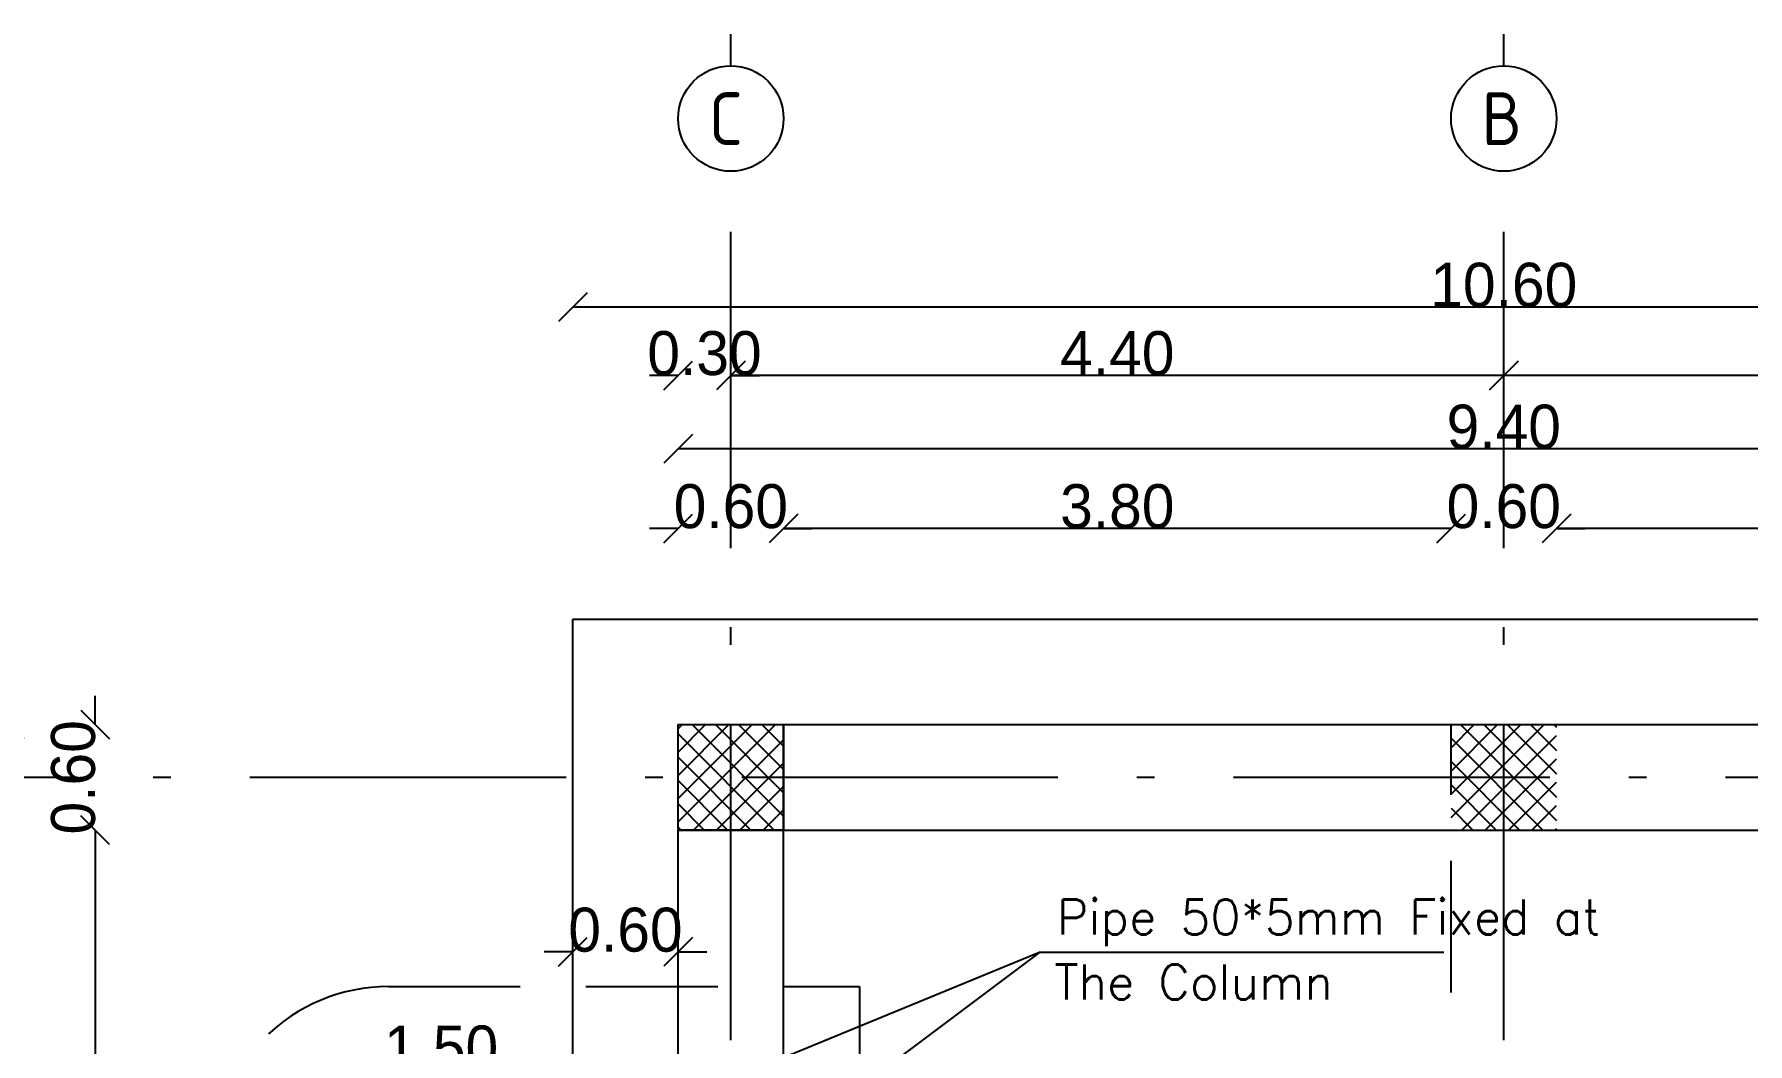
# Model space of a CAD drawing. Extents: x 151242 to 151523, y 158752 to 159354.
# Drawn here: x 151379.74 to 151389.49, y 159057.38 to 159063.13 of the extents above; entities that cross this region are included whole.
import ezdxf

# ---------------------------------------------------------------- set-up
doc = ezdxf.new("R2010")
doc.units = 0
doc.header["$LTSCALE"] = 3
doc.header["$MEASUREMENT"] = 0
doc.header["$PDMODE"] = 2
doc.header["$PDSIZE"] = 0.03
for name, pattern in [('ACAD_ISO10W100', [18, 12, -3, 0, -3]), ('AUSGEZOGEN', [0]), ('DASHED', [0.75, 0.5, -0.25]), ('VONLAYER', [0])]:
    doc.linetypes.add(name, pattern=pattern)
doc.layers.get('0').update_dxf_attribs({"linetype": 'CONTINUOUS'})
doc.layers.get('DEFPOINTS').update_dxf_attribs({"linetype": 'CONTINUOUS'})
for name, color, linetype in [('axis', 8, 'ACAD_ISO10W100'), ('hide', 4, 'DASHED'), ('Stairs', 231, 'CONTINUOUS')]:
    doc.layers.add(name, color=color, linetype=linetype)
doc.styles.add('ISO8', font='iso8')
doc.styles.add('ROMANS', font='romans.shx')
doc.dimstyles.new('mais 1-100 plan', dxfattribs={"dimtxt": 0.25, "dimasz": 0.1635, "dimexe": 0.18, "dimexo": 0.0625, "dimgap": 0, "dimtad": 1, "dimzin": 0, "dimdsep": 46, "dimtxsty": 'Standard', "dimblk": 'OBLIQUE', "dimcen": 0, "dimse1": 1, "dimse2": 1, "dimclrd": 8, "dimclrt": 4, "dimadec": 0, "dimazin": 0, "dimtfac": 1, "dimtix": 1, "dimtofl": 0, "dimtmove": 0, "dimatfit": 3, "dimldrblk": 'OBLIQUE', "dimfxl": 0.18, "dimtolj": 1, "dimtzin": 0, "dimarcsym": 0})
pattern_1 = [(45, (145466.36038, 160136.92352), (-0.0662912607, 0.0662912607), []), (135, (145466.36038, 160136.92352), (-0.0662912607, -0.0662912607), [])]

# ---------------------------------------------------------------- blocks, each defined once
blk = doc.blocks.new('_OBLIQUE')
at = {"color": 0, "linetype": 'ByBlock'}
blk.add_line((-0.5, -0.5), (0.5, 0.5), dxfattribs=at)
blk = doc.blocks.new('*D229')
at = {"layer": 'axis', "color": 8, "linetype": 'Continuous', "lineweight": -2, "transparency": 16777216}
blk.add_line((151392.2006, 159060.315), (151388.4006, 159060.315), dxfattribs=at)
at = {"layer": 'DEFPOINTS', "color": 0, "linetype": 'Continuous', "transparency": 16777216}
for p in [(151388.4006, 159060.315), (151388.4006, 159057.7354), (151392.2006, 159057.7354)]:
    blk.add_point(p, dxfattribs=at)
at = {"layer": 'axis', "color": 8, "linetype": 'Continuous', "lineweight": -2, "transparency": 16777216, "xscale": 0.1635000000000001, "yscale": 0.1635000000000001, "zscale": 0.1635000000000001, "rotation": 180}
blk.add_blockref('_OBLIQUE', (151388.4006, 159060.315), dxfattribs=at)
at = {"layer": 'axis', "color": 8, "linetype": 'Continuous', "lineweight": -2, "transparency": 16777216, "xscale": 0.1635000000000001, "yscale": 0.1635000000000001, "zscale": 0.1635000000000001}
blk.add_blockref('_OBLIQUE', (151392.2006, 159060.315), dxfattribs=at)
at = {"layer": 'axis', "color": 4, "linetype": 'Continuous', "transparency": 16777216, "insert": (151390.3006, 159060.44), "char_height": 0.25, "attachment_point": 5}
blk.add_mtext('\\A1;3.80', dxfattribs=at)
blk = doc.blocks.new('*D230')
at = {"layer": 'DEFPOINTS', "color": 0, "ltscale": 0.5, "transparency": 16777216}
for p in [(151387.8006, 159060.315), (151387.8006, 159057.7354), (151388.4006, 159057.7354)]:
    blk.add_point(p, dxfattribs=at)
at = {"layer": 'hide', "color": 8, "lineweight": -2, "ltscale": 0.5, "transparency": 16777216}
for p, q in [((151387.8006, 159060.315), (151387.6371, 159060.315)), ((151388.4006, 159060.315), (151388.5641, 159060.315))]:
    blk.add_line(p, q, dxfattribs=at)
at = {"layer": 'hide', "color": 8, "lineweight": -2, "ltscale": 0.5, "transparency": 16777216, "xscale": 0.1635000000000001, "yscale": 0.1635000000000001, "zscale": 0.1635000000000001}
blk.add_blockref('_OBLIQUE', (151387.8006, 159060.315), dxfattribs=at)
at = {"layer": 'hide', "color": 8, "lineweight": -2, "ltscale": 0.5, "transparency": 16777216, "xscale": 0.1635000000000001, "yscale": 0.1635000000000001, "zscale": 0.1635000000000001, "rotation": 180}
blk.add_blockref('_OBLIQUE', (151388.4006, 159060.315), dxfattribs=at)
at = {"layer": 'hide', "color": 4, "ltscale": 0.5, "transparency": 16777216, "insert": (151388.1006, 159060.44), "char_height": 0.25, "attachment_point": 5}
blk.add_mtext('\\A1;0.60', dxfattribs=at)
blk = doc.blocks.new('*D231')
at = {"layer": 'axis', "color": 8, "linetype": 'Continuous', "lineweight": -2, "transparency": 16777216}
blk.add_line((151387.8006, 159060.315), (151384.0006, 159060.315), dxfattribs=at)
at = {"layer": 'DEFPOINTS', "color": 0, "linetype": 'Continuous', "transparency": 16777216}
for p in [(151384.0006, 159060.315), (151384.0006, 159057.7354), (151387.8006, 159057.7354)]:
    blk.add_point(p, dxfattribs=at)
at = {"layer": 'axis', "color": 8, "linetype": 'Continuous', "lineweight": -2, "transparency": 16777216, "xscale": 0.1635000000000001, "yscale": 0.1635000000000001, "zscale": 0.1635000000000001, "rotation": 180}
blk.add_blockref('_OBLIQUE', (151384.0006, 159060.315), dxfattribs=at)
at = {"layer": 'axis', "color": 8, "linetype": 'Continuous', "lineweight": -2, "transparency": 16777216, "xscale": 0.1635000000000001, "yscale": 0.1635000000000001, "zscale": 0.1635000000000001}
blk.add_blockref('_OBLIQUE', (151387.8006, 159060.315), dxfattribs=at)
at = {"layer": 'axis', "color": 4, "linetype": 'Continuous', "transparency": 16777216, "insert": (151385.9006, 159060.44), "char_height": 0.25, "attachment_point": 5}
blk.add_mtext('\\A1;3.80', dxfattribs=at)
blk = doc.blocks.new('*D232')
at = {"layer": 'axis', "color": 8, "linetype": 'Continuous', "lineweight": -2, "transparency": 16777216}
for p, q in [((151383.4006, 159060.315), (151383.2371, 159060.315)), ((151384.0006, 159060.315), (151384.1641, 159060.315))]:
    blk.add_line(p, q, dxfattribs=at)
at = {"layer": 'DEFPOINTS', "color": 0, "linetype": 'Continuous', "transparency": 16777216}
for p in [(151383.4006, 159060.315), (151383.4006, 159057.7354), (151384.0006, 159057.7354)]:
    blk.add_point(p, dxfattribs=at)
at = {"layer": 'axis', "color": 8, "linetype": 'Continuous', "lineweight": -2, "transparency": 16777216, "xscale": 0.1635000000000001, "yscale": 0.1635000000000001, "zscale": 0.1635000000000001}
blk.add_blockref('_OBLIQUE', (151383.4006, 159060.315), dxfattribs=at)
at = {"layer": 'axis', "color": 8, "linetype": 'Continuous', "lineweight": -2, "transparency": 16777216, "xscale": 0.1635000000000001, "yscale": 0.1635000000000001, "zscale": 0.1635000000000001, "rotation": 180}
blk.add_blockref('_OBLIQUE', (151384.0006, 159060.315), dxfattribs=at)
at = {"layer": 'axis', "color": 4, "linetype": 'Continuous', "transparency": 16777216, "insert": (151383.7006, 159060.44), "char_height": 0.25, "attachment_point": 5}
blk.add_mtext('\\A1;0.60', dxfattribs=at)
blk = doc.blocks.new('*D233')
at = {"layer": 'axis', "color": 8, "linetype": 'Continuous', "lineweight": -2, "transparency": 16777216}
blk.add_line((151392.8006, 159060.7675), (151383.4006, 159060.7675), dxfattribs=at)
at = {"layer": 'DEFPOINTS', "color": 0, "linetype": 'Continuous', "transparency": 16777216}
for p in [(151383.4006, 159060.7675), (151383.4006, 159060.235), (151392.8006, 159060.235)]:
    blk.add_point(p, dxfattribs=at)
at = {"layer": 'axis', "color": 8, "linetype": 'Continuous', "lineweight": -2, "transparency": 16777216, "xscale": 0.1635000000000001, "yscale": 0.1635000000000001, "zscale": 0.1635000000000001, "rotation": 180}
blk.add_blockref('_OBLIQUE', (151383.4006, 159060.7675), dxfattribs=at)
at = {"layer": 'axis', "color": 8, "linetype": 'Continuous', "lineweight": -2, "transparency": 16777216, "xscale": 0.1635000000000001, "yscale": 0.1635000000000001, "zscale": 0.1635000000000001}
blk.add_blockref('_OBLIQUE', (151392.8006, 159060.7675), dxfattribs=at)
at = {"layer": 'axis', "color": 4, "linetype": 'Continuous', "transparency": 16777216, "insert": (151388.1006, 159060.8925), "char_height": 0.25, "attachment_point": 5}
blk.add_mtext('\\A1;9.40', dxfattribs=at)
blk = doc.blocks.new('*D234')
at = {"layer": 'axis', "color": 8, "linetype": 'Continuous', "lineweight": -2, "transparency": 16777216}
blk.add_line((151392.5006, 159061.1857), (151388.1006, 159061.1857), dxfattribs=at)
at = {"layer": 'DEFPOINTS', "color": 0, "linetype": 'Continuous', "transparency": 16777216}
for p in [(151392.5006, 159061.524), (151388.1006, 159061.1857), (151388.1006, 159061.1857)]:
    blk.add_point(p, dxfattribs=at)
at = {"layer": 'axis', "color": 8, "linetype": 'Continuous', "lineweight": -2, "transparency": 16777216, "xscale": 0.1635000000000001, "yscale": 0.1635000000000001, "zscale": 0.1635000000000001, "rotation": 180}
blk.add_blockref('_OBLIQUE', (151388.1006, 159061.1857), dxfattribs=at)
at = {"layer": 'axis', "color": 8, "linetype": 'Continuous', "lineweight": -2, "transparency": 16777216, "xscale": 0.1635000000000001, "yscale": 0.1635000000000001, "zscale": 0.1635000000000001}
blk.add_blockref('_OBLIQUE', (151392.5006, 159061.1857), dxfattribs=at)
at = {"layer": 'axis', "color": 4, "linetype": 'Continuous', "transparency": 16777216, "insert": (151390.3006, 159061.3107), "char_height": 0.25, "attachment_point": 5}
blk.add_mtext('\\A1;4.40', dxfattribs=at)
blk = doc.blocks.new('*D235')
at = {"layer": 'axis', "color": 8, "linetype": 'Continuous', "lineweight": -2, "transparency": 16777216}
blk.add_line((151388.1006, 159061.1857), (151383.7006, 159061.1857), dxfattribs=at)
at = {"layer": 'DEFPOINTS', "color": 0, "linetype": 'Continuous', "transparency": 16777216}
for p in [(151383.7006, 159061.1857), (151383.7006, 159061.1857), (151388.1006, 159061.1857)]:
    blk.add_point(p, dxfattribs=at)
at = {"layer": 'axis', "color": 8, "linetype": 'Continuous', "lineweight": -2, "transparency": 16777216, "xscale": 0.1635000000000001, "yscale": 0.1635000000000001, "zscale": 0.1635000000000001, "rotation": 180}
blk.add_blockref('_OBLIQUE', (151383.7006, 159061.1857), dxfattribs=at)
at = {"layer": 'axis', "color": 8, "linetype": 'Continuous', "lineweight": -2, "transparency": 16777216, "xscale": 0.1635000000000001, "yscale": 0.1635000000000001, "zscale": 0.1635000000000001}
blk.add_blockref('_OBLIQUE', (151388.1006, 159061.1857), dxfattribs=at)
at = {"layer": 'axis', "color": 4, "linetype": 'Continuous', "transparency": 16777216, "insert": (151385.9006, 159061.3107), "char_height": 0.25, "attachment_point": 5}
blk.add_mtext('\\A1;4.40', dxfattribs=at)
blk = doc.blocks.new('*D236')
at = {"layer": 'axis', "color": 8, "linetype": 'Continuous', "lineweight": -2, "transparency": 16777216}
for p, q in [((151383.4006, 159061.1857), (151383.2371, 159061.1857)), ((151383.7006, 159061.1857), (151383.8641, 159061.1857))]:
    blk.add_line(p, q, dxfattribs=at)
at = {"layer": 'DEFPOINTS', "color": 0, "linetype": 'Continuous', "transparency": 16777216}
for p in [(151383.4006, 159061.1857), (151383.7006, 159061.1857), (151383.4006, 159060.8423)]:
    blk.add_point(p, dxfattribs=at)
at = {"layer": 'axis', "color": 8, "linetype": 'Continuous', "lineweight": -2, "transparency": 16777216, "xscale": 0.1635000000000001, "yscale": 0.1635000000000001, "zscale": 0.1635000000000001}
blk.add_blockref('_OBLIQUE', (151383.4006, 159061.1857), dxfattribs=at)
at = {"layer": 'axis', "color": 8, "linetype": 'Continuous', "lineweight": -2, "transparency": 16777216, "xscale": 0.1635000000000001, "yscale": 0.1635000000000001, "zscale": 0.1635000000000001, "rotation": 180}
blk.add_blockref('_OBLIQUE', (151383.7006, 159061.1857), dxfattribs=at)
at = {"layer": 'axis', "color": 4, "linetype": 'Continuous', "transparency": 16777216, "insert": (151383.5506, 159061.3107), "char_height": 0.25, "attachment_point": 5}
blk.add_mtext('\\A1;0.30', dxfattribs=at)
blk = doc.blocks.new('*D239')
at = {"layer": 'axis', "color": 8, "linetype": 'Continuous', "lineweight": -2, "transparency": 16777216}
for p, q in [((151382.8006, 159057.9051), (151382.6371, 159057.9051)), ((151383.4006, 159057.9051), (151383.5641, 159057.9051))]:
    blk.add_line(p, q, dxfattribs=at)
at = {"layer": 'DEFPOINTS', "color": 0, "linetype": 'Continuous', "transparency": 16777216}
for p in [(151383.4006, 159057.9051), (151382.8006, 159057.455), (151383.4006, 159057.455)]:
    blk.add_point(p, dxfattribs=at)
at = {"layer": 'axis', "color": 8, "linetype": 'Continuous', "lineweight": -2, "transparency": 16777216, "xscale": 0.1635000000000001, "yscale": 0.1635000000000001, "zscale": 0.1635000000000001}
blk.add_blockref('_OBLIQUE', (151382.8006, 159057.9051), dxfattribs=at)
at = {"layer": 'axis', "color": 8, "linetype": 'Continuous', "lineweight": -2, "transparency": 16777216, "xscale": 0.1635000000000001, "yscale": 0.1635000000000001, "zscale": 0.1635000000000001, "rotation": 180}
blk.add_blockref('_OBLIQUE', (151383.4006, 159057.9051), dxfattribs=at)
at = {"layer": 'axis', "color": 4, "linetype": 'Continuous', "transparency": 16777216, "insert": (151383.1006, 159058.0301), "char_height": 0.25, "attachment_point": 5}
blk.add_mtext('\\A1;0.60', dxfattribs=at)
blk = doc.blocks.new('*D252')
at = {"layer": 'axis', "color": 8, "linetype": 'Continuous', "lineweight": -2, "transparency": 16777216}
for p, q in [((151380.0826, 159059.1987), (151380.0826, 159059.3622)), ((151380.0826, 159058.5987), (151380.0826, 159058.4352))]:
    blk.add_line(p, q, dxfattribs=at)
at = {"layer": 'DEFPOINTS', "color": 0, "linetype": 'Continuous', "transparency": 16777216}
for p in [(151383.9662, 159059.1987), (151380.0826, 159058.5987), (151383.9662, 159058.5987)]:
    blk.add_point(p, dxfattribs=at)
at = {"layer": 'axis', "color": 8, "linetype": 'Continuous', "lineweight": -2, "transparency": 16777216, "xscale": 0.1635000000000001, "yscale": 0.1635000000000001, "zscale": 0.1635000000000001}
for p, rotation in [((151380.0826, 159059.1987), 270), ((151380.0826, 159058.5987), 90)]:
    blk.add_blockref('_OBLIQUE', p, dxfattribs=dict(at, rotation=rotation))
at = {"layer": 'axis', "color": 4, "linetype": 'Continuous', "transparency": 16777216, "insert": (151379.9576, 159058.8987), "char_height": 0.25, "attachment_point": 5, "rotation": 90}
blk.add_mtext('\\A1;0.60', dxfattribs=at)
blk = doc.blocks.new('*D253')
at = {"layer": 'axis', "color": 8, "linetype": 'Continuous', "lineweight": -2, "transparency": 16777216}
blk.add_line((151380.0826, 159058.5987), (151380.0826, 159054.7987), dxfattribs=at)
at = {"layer": 'DEFPOINTS', "color": 0, "linetype": 'Continuous', "transparency": 16777216}
for p in [(151383.9662, 159058.5987), (151380.0826, 159054.7987), (151383.9662, 159054.7987)]:
    blk.add_point(p, dxfattribs=at)
at = {"layer": 'axis', "color": 8, "linetype": 'Continuous', "lineweight": -2, "transparency": 16777216, "xscale": 0.1635000000000001, "yscale": 0.1635000000000001, "zscale": 0.1635000000000001}
for p, rotation in [((151380.0826, 159058.5987), 90), ((151380.0826, 159054.7987), 270)]:
    blk.add_blockref('_OBLIQUE', p, dxfattribs=dict(at, rotation=rotation))
at = {"layer": 'axis', "color": 4, "linetype": 'Continuous', "transparency": 16777216, "insert": (151379.9576, 159056.6987), "char_height": 0.25, "attachment_point": 5, "rotation": 90}
blk.add_mtext('\\A1;3.80', dxfattribs=at)
blk = doc.blocks.new('*D257')
at = {"layer": 'axis', "color": 8, "linetype": 'Continuous', "lineweight": -2, "transparency": 16777216}
blk.add_line((151379.5969, 159049.7987), (151379.5969, 159059.1987), dxfattribs=at)
at = {"layer": 'DEFPOINTS', "color": 0, "linetype": 'Continuous', "transparency": 16777216}
for p in [(151379.5969, 159059.1987), (151380.0026, 159059.1987), (151380.0026, 159049.7987)]:
    blk.add_point(p, dxfattribs=at)
at = {"layer": 'axis', "color": 8, "linetype": 'Continuous', "lineweight": -2, "transparency": 16777216, "xscale": 0.1635000000000001, "yscale": 0.1635000000000001, "zscale": 0.1635000000000001}
for p, rotation in [((151379.5969, 159059.1987), 90), ((151379.5969, 159049.7987), 270)]:
    blk.add_blockref('_OBLIQUE', p, dxfattribs=dict(at, rotation=rotation))
at = {"layer": 'axis', "color": 4, "linetype": 'Continuous', "transparency": 16777216, "insert": (151379.4719, 159054.4987), "char_height": 0.25, "attachment_point": 5, "rotation": 90}
blk.add_mtext('\\A1;9.40', dxfattribs=at)
blk = doc.blocks.new('*D262')
at = {"layer": 'axis', "color": 8, "linetype": 'Continuous', "lineweight": -2, "transparency": 16777216}
blk.add_line((151393.4006, 159061.5747), (151382.8006, 159061.5747), dxfattribs=at)
at = {"layer": 'DEFPOINTS', "color": 0, "linetype": 'Continuous', "transparency": 16777216}
for p in [(151382.8006, 159061.5747), (151382.8006, 159061.0034), (151393.4006, 159061.0034)]:
    blk.add_point(p, dxfattribs=at)
at = {"layer": 'axis', "color": 8, "linetype": 'Continuous', "lineweight": -2, "transparency": 16777216, "xscale": 0.1635000000000001, "yscale": 0.1635000000000001, "zscale": 0.1635000000000001, "rotation": 180}
blk.add_blockref('_OBLIQUE', (151382.8006, 159061.5747), dxfattribs=at)
at = {"layer": 'axis', "color": 8, "linetype": 'Continuous', "lineweight": -2, "transparency": 16777216, "xscale": 0.1635000000000001, "yscale": 0.1635000000000001, "zscale": 0.1635000000000001}
blk.add_blockref('_OBLIQUE', (151393.4006, 159061.5747), dxfattribs=at)
at = {"layer": 'axis', "color": 4, "linetype": 'Continuous', "transparency": 16777216, "insert": (151388.1006, 159061.6997), "char_height": 0.25, "attachment_point": 5}
blk.add_mtext('\\A1;10.60', dxfattribs=at)
blk = doc.blocks.new('*D265')
at = {"layer": 'axis', "color": 8, "linetype": 'Continuous', "lineweight": -2, "transparency": 16777216}
blk.add_line((151382.8006, 159057.2347), (151381.301, 159057.2347), dxfattribs=at)
at = {"layer": 'DEFPOINTS', "color": 0, "linetype": 'Continuous', "transparency": 16777216}
for p in [(151381.301, 159057.2347), (151381.301, 159056.9483), (151382.8006, 159056.9483)]:
    blk.add_point(p, dxfattribs=at)
at = {"layer": 'axis', "color": 8, "linetype": 'Continuous', "lineweight": -2, "transparency": 16777216, "xscale": 0.1635000000000001, "yscale": 0.1635000000000001, "zscale": 0.1635000000000001, "rotation": 180}
blk.add_blockref('_OBLIQUE', (151381.301, 159057.2347), dxfattribs=at)
at = {"layer": 'axis', "color": 8, "linetype": 'Continuous', "lineweight": -2, "transparency": 16777216, "xscale": 0.1635000000000001, "yscale": 0.1635000000000001, "zscale": 0.1635000000000001}
blk.add_blockref('_OBLIQUE', (151382.8006, 159057.2347), dxfattribs=at)
at = {"layer": 'axis', "color": 4, "linetype": 'Continuous', "transparency": 16777216, "insert": (151382.0508, 159057.3597), "char_height": 0.25, "attachment_point": 5}
blk.add_mtext('\\A1;1.50', dxfattribs=at)

msp = doc.modelspace()

# ---------------------------------------------------------------- hatches: boundary and pattern name
at = {"layer": 'axis'}
h = msp.add_hatch(dxfattribs=at)
h.set_pattern_fill('ANSI37', color=256, scale=0.75, style=0)
h.set_pattern_definition(pattern_1)
h.paths.add_polyline_path([(151383.4006, 159059.1987), (151384.0006, 159059.1987), (151384.0006, 159058.5987), (151383.4006, 159058.5987)])
h = msp.add_hatch(dxfattribs=at)
h.set_pattern_fill('ANSI37', color=256, scale=0.75, style=0)
h.set_pattern_definition(pattern_1)
h.paths.add_polyline_path([(151387.8006, 159058.5987), (151387.8006, 159059.1987), (151388.4006, 159059.1987), (151388.4006, 159058.5987)])

# ---------------------------------------------------------------- linework, layer by layer
at = {"layer": 'axis', "ltscale": 0.05}
for p, q in [((151383.7006, 159062.9472), (151383.7006, 159063.1267)), ((151388.1006, 159062.9472), (151388.1006, 159063.1267)), ((151383.7006, 159046.2027), (151383.7006, 159062.3472)), ((151388.1006, 159046.2027), (151388.1006, 159062.3472)), ((151378.1627, 159058.8987), (151398.0386, 159058.8987))]:
    msp.add_line(p, q, dxfattribs=at)
at = {"layer": 'axis', "color": 8, "ltscale": 0.5}
msp.add_line((151382.8006, 159059.7987), (151393.4006, 159059.7987), dxfattribs=at)
at = {"layer": 'axis', "color": 3, "linetype": 'AUSGEZOGEN'}
for p, q in [((151383.4006, 159059.1987), (151392.8006, 159059.1987)), ((151383.4006, 159058.5987), (151383.4006, 159059.1987)), ((151383.4006, 159059.1987), (151384.0006, 159059.1987)), ((151384.0006, 159049.7987), (151384.0006, 159059.1987)), ((151384.0006, 159059.1987), (151384.0006, 159058.5987)), ((151383.4006, 159058.5987), (151392.8006, 159058.5987)), ((151384.0006, 159058.5987), (151383.4006, 159058.5987))]:
    msp.add_line(p, q, dxfattribs=at)
at = {"layer": 'axis'}
msp.add_line((151385.4607, 159057.9029), (151387.7594, 159057.9029), dxfattribs=at)
msp.add_lwpolyline([(151383.1896, 159056.2035), (151385.4607, 159057.9029), (151383.0726, 159056.923)], dxfattribs=at)
for centre in [(151383.7006, 159062.6472), (151388.1006, 159062.6472)]:
    msp.add_circle(centre, 0.3, dxfattribs=at)
at = {"layer": 'hide', "color": 8, "ltscale": 0.5}
for p, q in [((151387.8006, 159049.7987), (151387.8006, 159059.1987)), ((151384.4333, 159057.7076), (151384.4333, 159049.7218))]:
    msp.add_line(p, q, dxfattribs=at)
msp.add_lwpolyline([(151380.751, 159054.6014), (151380.751, 159056.7076, -0.414214), (151381.751, 159057.7076), (151384.4333, 159057.7076)], format="xyb", dxfattribs=at)
at = {"layer": 'Stairs', "linetype": 'VONLAYER'}
for p, q in [((151382.8006, 159049.1987), (151382.8006, 159059.7987)), ((151383.4006, 159049.7987), (151383.4006, 159059.1987))]:
    msp.add_line(p, q, dxfattribs=at)

# ---------------------------------------------------------------- texts
at = {"layer": 'axis', "color": 3, "style": 'ISO8'}
for s, p in [('C', (151383.5753, 159062.4968)), ('B', (151387.9753, 159062.4968))]:
    msp.add_text(s, height=0.3, dxfattribs=at).set_placement(p)
at = {"layer": 'axis', "color": 6, "style": 'ROMANS'}
for s, p in [('Pipe 50*5mm Fixed at', (151385.5567, 159058.0041)), ('The Column ', (151385.5427, 159057.6338))]:
    msp.add_text(s, height=0.2, dxfattribs=at).set_placement(p)

# ---------------------------------------------------------------- dimensions: what is measured, and where the dimension line sits
at = {"layer": 'axis', "color": 2, "linetype": 'Continuous'}
for base, p1, p2, picture, middle in [((151382.8006, 159061.5747), (151393.4006, 159061.0034), (151382.8006, 159061.0034), '*D262', (151388.1006, 159061.6997)), ((151388.1006, 159061.1857), (151392.5006, 159061.524), (151388.1006, 159061.1857), '*D234', (151390.3006, 159061.3107)), ((151383.4006, 159061.1857), (151383.7006, 159061.1857), (151383.4006, 159060.8423), '*D236', (151383.5506, 159061.3107)), ((151383.7006, 159061.1857), (151388.1006, 159061.1857), (151383.7006, 159061.1857), '*D235', (151385.9006, 159061.3107)), ((151383.4006, 159060.7675), (151392.8006, 159060.235), (151383.4006, 159060.235), '*D233', (151388.1006, 159060.8925)), ((151383.4006, 159060.315), (151384.0006, 159057.7354), (151383.4006, 159057.7354), '*D232', (151383.7006, 159060.44)), ((151384.0006, 159060.315), (151387.8006, 159057.7354), (151384.0006, 159057.7354), '*D231', (151385.9006, 159060.44)), ((151388.4006, 159060.315), (151392.2006, 159057.7354), (151388.4006, 159057.7354), '*D229', (151390.3006, 159060.44))]:
    dim = msp.add_linear_dim(base=base, p1=p1, p2=p2, dimstyle='mais 1-100 plan', override={"dimfxlon": 1, "dimarcsym": 1}, dxfattribs=at)
    dim.commit()
    dim.dimension.update_dxf_attribs({"geometry": picture, "text_midpoint": middle})
for base, p1, p2, angle, picture, middle in [((151380.0826, 159058.5987), (151383.9662, 159059.1987), (151383.9662, 159058.5987), 90, '*D252', (151379.9576, 159058.8987)), ((151379.5969, 159059.1987), (151380.0026, 159049.7987), (151380.0026, 159059.1987), 90, '*D257', (151379.4719, 159054.4987)), ((151380.0826, 159054.7987), (151383.9662, 159058.5987), (151383.9662, 159054.7987), 90, '*D253', (151379.9576, 159056.6987)), ((151383.4006, 159057.9051), (151382.8006, 159057.455), (151383.4006, 159057.455), 180, '*D239', (151383.1006, 159058.0301)), ((151381.301, 159057.2347), (151382.8006, 159056.9483), (151381.301, 159056.9483), 180, '*D265', (151382.0508, 159057.3597))]:
    dim = msp.add_linear_dim(base=base, p1=p1, p2=p2, angle=angle, dimstyle='mais 1-100 plan', override={"dimfxlon": 1, "dimarcsym": 1}, dxfattribs=at)
    dim.commit()
    dim.dimension.update_dxf_attribs({"geometry": picture, "text_midpoint": middle})
at = {"layer": 'hide', "color": 8, "ltscale": 0.5}
dim = msp.add_linear_dim(base=(151387.8006, 159060.315), p1=(151388.4006, 159057.7354), p2=(151387.8006, 159057.7354), dimstyle='mais 1-100 plan', override={"dimfxlon": 1, "dimarcsym": 1}, dxfattribs=at)
dim.commit()
dim.dimension.update_dxf_attribs({"geometry": '*D230', "text_midpoint": (151388.1006, 159060.44)})

doc.saveas('drawing.dxf')
